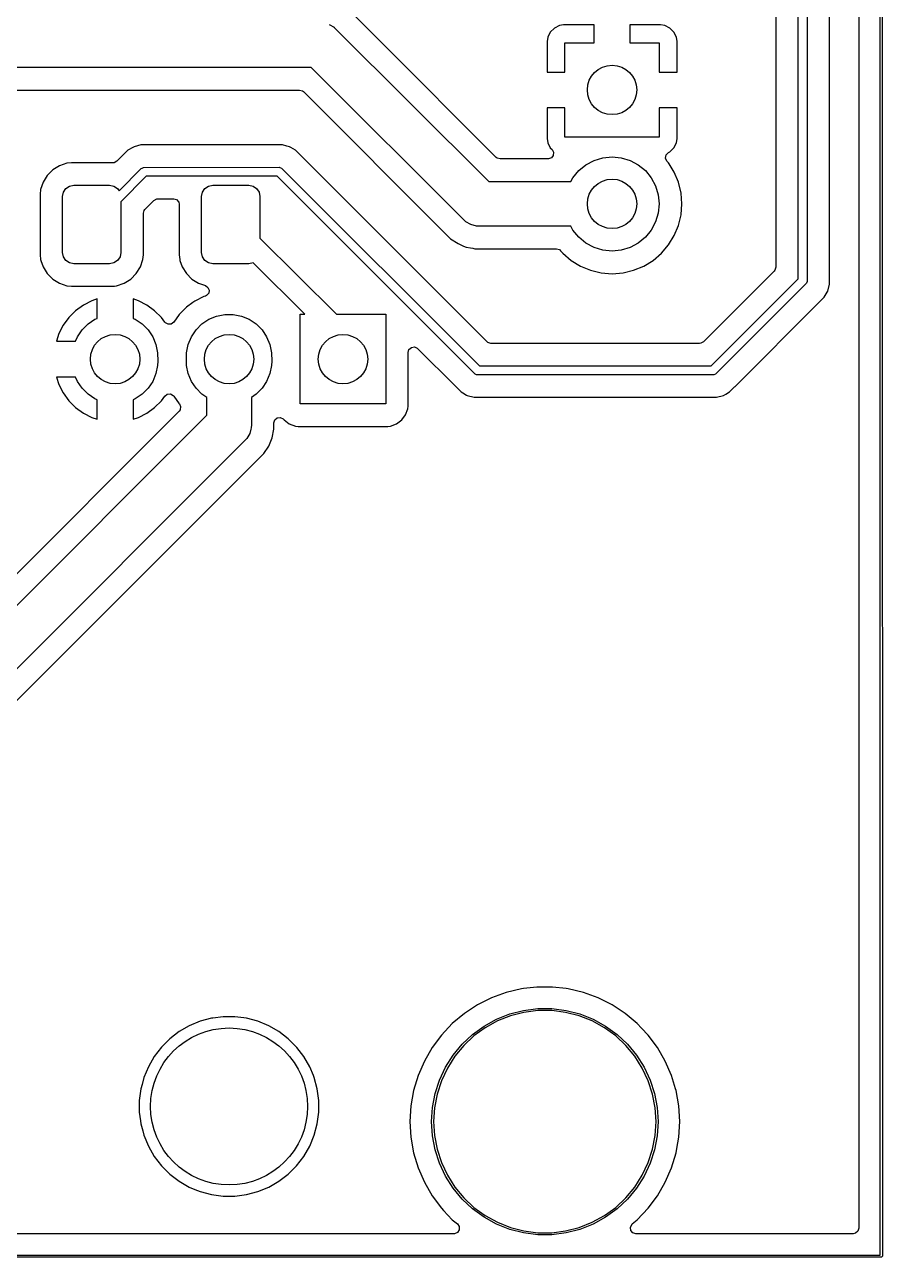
# Model space of a CAD drawing. Extents: x 5.22 to 6.58, y -3.74 to -1.61.
# Drawn here: x 5.823 to 6.576, y -3.741 to -2.659 of the extents above; entities that cross this region are included whole.
import ezdxf

# ---------------------------------------------------------------- set-up
doc = ezdxf.new("R2010")
doc.units = 0
doc.header["$MEASUREMENT"] = 0
doc.layers.add('BLACK', color=7, linetype='CONTINUOUS')

msp = doc.modelspace()

# ---------------------------------------------------------------- linework, layer by layer
at = {"layer": 'BLACK', "linetype": 'CONTINUOUS'}
for p, q in [((6.5739, -3.7392), (6.5738, -1.6151)), ((6.5757, -1.6138), (6.5758, -3.7402)), ((6.5551, -1.6388), (6.5551, -3.7156)), ((6.502, -2.8822), (6.502, -2.6285)), ((6.5098, -2.6262), (6.5098, -2.8839)), ((6.5295, -2.8807), (6.5295, -2.6239)), ((6.4823, -2.6388), (6.4823, -2.872)), ((6.0902, -2.659), (6.0947, -2.6615)), ((6.1352, -2.674), (6.1134, -2.6522)), ((6.2923, -2.66), (6.2879, -2.6623)), ((6.296, -2.6594), (6.2923, -2.66)), ((6.2923, -2.66), (6.2923, -2.66)), ((6.3228, -2.6594), (6.296, -2.6594)), ((6.3228, -2.6752), (6.3228, -2.6594)), ((6.3812, -2.6594), (6.3543, -2.6594)), ((6.3543, -2.6594), (6.3543, -2.6752)), ((6.3848, -2.66), (6.3812, -2.6594)), ((6.3893, -2.6623), (6.3848, -2.66)), ((6.0947, -2.6615), (6.0947, -2.6616)), ((6.0947, -2.6616), (6.2303, -2.797)), ((6.2821, -2.6703), (6.2815, -2.674)), ((6.2843, -2.6658), (6.2821, -2.6703)), ((6.2879, -2.6623), (6.2843, -2.6658)), ((6.2843, -2.6658), (6.2843, -2.6658)), ((6.2879, -2.6623), (6.2879, -2.6623)), ((6.3928, -2.6658), (6.3893, -2.6623)), ((6.3893, -2.6623), (6.3893, -2.6623)), ((6.3951, -2.6703), (6.3928, -2.6658)), ((6.3928, -2.6658), (6.3928, -2.6658)), ((6.3957, -2.674), (6.3951, -2.6703)), ((6.3951, -2.6703), (6.3951, -2.6703)), ((6.2369, -2.7757), (6.1352, -2.674)), ((6.2815, -2.674), (6.2815, -2.7008)), ((6.2972, -2.7008), (6.2972, -2.6752)), ((6.2972, -2.6752), (6.3228, -2.6752)), ((6.3543, -2.6752), (6.3799, -2.6752)), ((6.3799, -2.6752), (6.3799, -2.7008)), ((6.3957, -2.7008), (6.3957, -2.674)), ((6.0744, -2.6967), (5.6379, -2.6968)), ((6.21, -2.8321), (6.0744, -2.6967)), ((6.2815, -2.7008), (6.2972, -2.7008)), ((6.3799, -2.7008), (6.3957, -2.7008)), ((5.6545, -2.7166), (6.0643, -2.7166)), ((6.0643, -2.7166), (6.067, -2.7173)), ((6.067, -2.7173), (6.0678, -2.718)), ((6.0678, -2.718), (6.1913, -2.8415)), ((6.2972, -2.7323), (6.2815, -2.7323)), ((6.2815, -2.7323), (6.2815, -2.7591)), ((6.2972, -2.7579), (6.2972, -2.7323)), ((6.3957, -2.7323), (6.3799, -2.7323)), ((6.3799, -2.7323), (6.3799, -2.7579)), ((6.3957, -2.7591), (6.3957, -2.7323)), ((6.3799, -2.7579), (6.2972, -2.7579)), ((5.9136, -2.7695), (5.9104, -2.7727)), ((5.9179, -2.767), (5.9136, -2.7695)), ((5.9136, -2.7695), (5.9136, -2.7695)), ((5.919, -2.7664), (5.9179, -2.767)), ((5.9179, -2.767), (5.9179, -2.767)), ((5.9219, -2.7656), (5.919, -2.7664)), ((5.925, -2.7647), (5.9219, -2.7656)), ((5.9313, -2.7647), (5.925, -2.7647)), ((5.9316, -2.7647), (5.9313, -2.7647)), ((6.0428, -2.7647), (5.9316, -2.7647)), ((5.9316, -2.7647), (5.9316, -2.7647)), ((6.0431, -2.7647), (6.0428, -2.7647)), ((6.0428, -2.7647), (6.0428, -2.7647)), ((6.0494, -2.7647), (6.0431, -2.7647)), ((6.0532, -2.7658), (6.0494, -2.7647)), ((6.0554, -2.7664), (6.0532, -2.7658)), ((6.0565, -2.767), (6.0554, -2.7664)), ((6.0608, -2.7695), (6.0565, -2.767)), ((6.0565, -2.767), (6.0565, -2.767)), ((6.0655, -2.7741), (6.0608, -2.7695)), ((6.0608, -2.7695), (6.0608, -2.7695)), ((6.2815, -2.7591), (6.2821, -2.7628)), ((6.2821, -2.7628), (6.2821, -2.7628)), ((6.2821, -2.7628), (6.2843, -2.7672)), ((6.2843, -2.7672), (6.2843, -2.7672)), ((6.2843, -2.7672), (6.2859, -2.7688)), ((6.2859, -2.7688), (6.2872, -2.7712)), ((6.3893, -2.7708), (6.3928, -2.7672)), ((6.3928, -2.7672), (6.3951, -2.7628)), ((6.3928, -2.7672), (6.3928, -2.7672)), ((6.3951, -2.7628), (6.3957, -2.7591)), ((5.8642, -2.7805), (5.8601, -2.7809)), ((5.8996, -2.7805), (5.8642, -2.7805)), ((5.8642, -2.7805), (5.8642, -2.7805)), ((5.9, -2.7805), (5.8996, -2.7805)), ((5.8996, -2.7805), (5.8996, -2.7805)), ((5.8996, -2.7805), (5.8996, -2.7805)), ((5.8996, -2.7805), (5.8996, -2.7805)), ((5.9016, -2.7804), (5.9, -2.7805)), ((5.904, -2.7791), (5.9016, -2.7804)), ((5.9063, -2.7768), (5.904, -2.7791)), ((5.9092, -2.7739), (5.9063, -2.7768)), ((5.9104, -2.7727), (5.9092, -2.7739)), ((5.9092, -2.7739), (5.9092, -2.7739)), ((6.2288, -2.9375), (6.0655, -2.7741)), ((6.0655, -2.7741), (6.0655, -2.7741)), ((6.2377, -2.7764), (6.2369, -2.7757)), ((6.2404, -2.7771), (6.2377, -2.7764)), ((6.2825, -2.7771), (6.2404, -2.7771)), ((6.2828, -2.7771), (6.2825, -2.7771)), ((6.2854, -2.7762), (6.2828, -2.7771)), ((6.287, -2.774), (6.2854, -2.7762)), ((6.2872, -2.7712), (6.287, -2.774)), ((6.3156, -2.7822), (6.3228, -2.7783)), ((6.3228, -2.7783), (6.3305, -2.776)), ((6.3305, -2.776), (6.3386, -2.7752)), ((6.3386, -2.7752), (6.3466, -2.776)), ((6.3466, -2.776), (6.3544, -2.7783)), ((6.3544, -2.7783), (6.3615, -2.7822)), ((6.3856, -2.7764), (6.386, -2.7736)), ((6.3867, -2.7789), (6.3856, -2.7764)), ((6.386, -2.7736), (6.3878, -2.7716)), ((6.3881, -2.7805), (6.3867, -2.7789)), ((6.3878, -2.7716), (6.3882, -2.7713)), ((6.3886, -2.7813), (6.3881, -2.7805)), ((6.3881, -2.7805), (6.3881, -2.7805)), ((6.3882, -2.7713), (6.3893, -2.7708)), ((6.3893, -2.7708), (6.3893, -2.7708)), ((5.8477, -2.7867), (5.8428, -2.7916)), ((5.8536, -2.7831), (5.8477, -2.7867)), ((5.8601, -2.7809), (5.8536, -2.7831)), ((5.8536, -2.7831), (5.8536, -2.7831)), ((5.8601, -2.7809), (5.8601, -2.7809)), ((5.9059, -2.8051), (5.9254, -2.7856)), ((5.9254, -2.7856), (5.926, -2.7851)), ((5.926, -2.7851), (5.9274, -2.7845)), ((5.9274, -2.7845), (6.0463, -2.7844)), ((6.0463, -2.7844), (6.047, -2.7845)), ((6.047, -2.7845), (6.0484, -2.7851)), ((6.0484, -2.7851), (6.2222, -2.9587)), ((6.3042, -2.7936), (6.3094, -2.7873)), ((6.3094, -2.7873), (6.3156, -2.7822)), ((6.3615, -2.7822), (6.3678, -2.7873)), ((6.3678, -2.7873), (6.373, -2.7936)), ((6.3931, -2.7887), (6.3886, -2.7813)), ((6.3968, -2.7975), (6.3931, -2.7887)), ((5.8381, -2.8008), (5.837, -2.804)), ((5.8392, -2.7975), (5.8381, -2.8008)), ((5.8428, -2.7916), (5.8392, -2.7975)), ((5.8392, -2.7975), (5.8392, -2.7975)), ((5.8592, -2.8031), (5.8624, -2.8009)), ((5.8624, -2.8009), (5.8661, -2.8002)), ((5.8661, -2.8002), (5.8976, -2.8002)), ((5.8976, -2.8002), (5.9014, -2.8009)), ((5.9014, -2.8009), (5.9046, -2.8031)), ((5.9297, -2.7923), (5.9075, -2.8146)), ((6.0446, -2.7922), (5.9297, -2.7923)), ((5.9812, -2.8031), (5.9844, -2.8009)), ((5.9844, -2.8009), (5.9882, -2.8002)), ((5.9882, -2.8002), (6.0197, -2.8002)), ((6.0197, -2.8002), (6.0235, -2.8009)), ((6.0235, -2.8009), (6.0266, -2.8031)), ((6.2183, -2.9659), (6.0446, -2.7922)), ((6.2303, -2.797), (6.3024, -2.7969)), ((6.3024, -2.7969), (6.3042, -2.7936)), ((6.373, -2.7936), (6.3768, -2.8007)), ((6.3768, -2.8007), (6.3791, -2.8085)), ((6.3968, -2.7976), (6.3968, -2.7975)), ((6.3991, -2.807), (6.3968, -2.7976)), ((5.837, -2.804), (5.8366, -2.8081)), ((5.8366, -2.8081), (5.8366, -2.8612)), ((5.837, -2.804), (5.837, -2.804)), ((5.837, -2.804), (5.837, -2.804)), ((5.8563, -2.81), (5.857, -2.8063)), ((5.8563, -2.8593), (5.8563, -2.81)), ((5.857, -2.8063), (5.8592, -2.8031)), ((5.9046, -2.8031), (5.9059, -2.8051)), ((5.9365, -2.8135), (5.9389, -2.8121)), ((5.9389, -2.8121), (5.94, -2.812)), ((5.94, -2.812), (5.9538, -2.812)), ((5.9538, -2.812), (5.9564, -2.8128)), ((5.9564, -2.8128), (5.9582, -2.8149)), ((5.9783, -2.81), (5.9791, -2.8063)), ((5.9783, -2.8593), (5.9783, -2.81)), ((5.9791, -2.8063), (5.9812, -2.8031)), ((6.0266, -2.8031), (6.0288, -2.8063)), ((6.0288, -2.8063), (6.0295, -2.81)), ((6.0295, -2.81), (6.0295, -2.8465)), ((6.3791, -2.8085), (6.3799, -2.8165)), ((6.3998, -2.8165), (6.3991, -2.807)), ((5.9075, -2.8146), (5.9075, -2.8593)), ((5.9272, -2.8248), (5.928, -2.8222)), ((5.928, -2.8222), (5.9286, -2.8214)), ((5.9286, -2.8214), (5.9365, -2.8135)), ((5.9582, -2.8149), (5.9586, -2.8169)), ((5.9586, -2.8169), (5.9586, -2.8612)), ((6.3799, -2.8165), (6.3791, -2.8246)), ((6.3991, -2.8261), (6.3998, -2.8165)), ((5.9272, -2.8612), (5.9272, -2.8248)), ((6.2101, -2.8322), (6.21, -2.8321)), ((6.2145, -2.8347), (6.2101, -2.8322)), ((6.3768, -2.8324), (6.373, -2.8395)), ((6.3791, -2.8246), (6.3768, -2.8324)), ((6.3968, -2.8355), (6.3991, -2.8261)), ((6.1913, -2.8415), (6.1913, -2.8415)), ((6.1913, -2.8415), (6.1969, -2.8471)), ((6.2195, -2.8361), (6.2145, -2.8347)), ((6.222, -2.8362), (6.2195, -2.8361)), ((6.2195, -2.8361), (6.2195, -2.8361)), ((6.3024, -2.8361), (6.222, -2.8362)), ((6.3042, -2.8395), (6.3024, -2.8361)), ((6.3094, -2.8458), (6.3042, -2.8395)), ((6.373, -2.8395), (6.3678, -2.8458)), ((6.3881, -2.8525), (6.3931, -2.8443)), ((6.3931, -2.8443), (6.3968, -2.8355)), ((6.0295, -2.8465), (6.0966, -2.9134)), ((6.1969, -2.8471), (6.2034, -2.8514)), ((6.2034, -2.8514), (6.2034, -2.8514)), ((6.2034, -2.8514), (6.2034, -2.8514)), ((6.2034, -2.8514), (6.2034, -2.8514)), ((6.2034, -2.8514), (6.2057, -2.8524)), ((6.2057, -2.8524), (6.2083, -2.8535)), ((6.2083, -2.8535), (6.2106, -2.8544)), ((6.2106, -2.8544), (6.2144, -2.8552)), ((6.2144, -2.8552), (6.2163, -2.8555)), ((6.2163, -2.8555), (6.2182, -2.8559)), ((6.2182, -2.8559), (6.2182, -2.8559)), ((6.2182, -2.8559), (6.2182, -2.8559)), ((6.2182, -2.8559), (6.2259, -2.8559)), ((6.2259, -2.8559), (6.2897, -2.8559)), ((6.2897, -2.8559), (6.2923, -2.8567)), ((6.3156, -2.8509), (6.3094, -2.8458)), ((6.3228, -2.8547), (6.3156, -2.8509)), ((6.3305, -2.8571), (6.3228, -2.8547)), ((6.3544, -2.8547), (6.3466, -2.8571)), ((6.3615, -2.8509), (6.3544, -2.8547)), ((6.3678, -2.8458), (6.3615, -2.8509)), ((6.3819, -2.8598), (6.3881, -2.8525)), ((5.8366, -2.8612), (5.8366, -2.8612)), ((5.8366, -2.8612), (5.837, -2.8653)), ((5.837, -2.8653), (5.837, -2.8653)), ((5.837, -2.8653), (5.8373, -2.8661)), ((5.8373, -2.8661), (5.8392, -2.8718)), ((5.857, -2.863), (5.8563, -2.8593)), ((5.8592, -2.8662), (5.857, -2.863)), ((5.8624, -2.8683), (5.8592, -2.8662)), ((5.9046, -2.8662), (5.9014, -2.8683)), ((5.9067, -2.863), (5.9046, -2.8662)), ((5.9075, -2.8593), (5.9067, -2.863)), ((5.9246, -2.8718), (5.9268, -2.8653)), ((5.9268, -2.8653), (5.9272, -2.8612)), ((5.9586, -2.8612), (5.9586, -2.8612)), ((5.9586, -2.8612), (5.9591, -2.8653)), ((5.9591, -2.8653), (5.9591, -2.8653)), ((5.9591, -2.8653), (5.9593, -2.8661)), ((5.9593, -2.8661), (5.9612, -2.8718)), ((5.9791, -2.863), (5.9783, -2.8593)), ((5.9812, -2.8662), (5.9791, -2.863)), ((5.9844, -2.8683), (5.9812, -2.8662)), ((6.2923, -2.8567), (6.2934, -2.8576)), ((6.2934, -2.8576), (6.2953, -2.8598)), ((6.2953, -2.8598), (6.2953, -2.8598)), ((6.2953, -2.8598), (6.3026, -2.8661)), ((6.3026, -2.8661), (6.3026, -2.8661)), ((6.3026, -2.8661), (6.3108, -2.8711)), ((6.3386, -2.8579), (6.3305, -2.8571)), ((6.3466, -2.8571), (6.3386, -2.8579)), ((6.3664, -2.8711), (6.3746, -2.8661)), ((6.3746, -2.8661), (6.3819, -2.8598)), ((5.8392, -2.8718), (5.8428, -2.8777)), ((5.8428, -2.8777), (5.8477, -2.8826)), ((5.8661, -2.8691), (5.8624, -2.8683)), ((5.8976, -2.8691), (5.8661, -2.8691)), ((5.9014, -2.8683), (5.8976, -2.8691)), ((5.9161, -2.8826), (5.921, -2.8777)), ((5.921, -2.8777), (5.9246, -2.8718)), ((5.9612, -2.8718), (5.9649, -2.8777)), ((5.9649, -2.8777), (5.9697, -2.8826)), ((5.9882, -2.8691), (5.9844, -2.8683)), ((6.0197, -2.8691), (5.9882, -2.8691)), ((6.0235, -2.8683), (6.0197, -2.8691)), ((6.0237, -2.8682), (6.0235, -2.8683)), ((6.069, -2.9134), (6.0237, -2.8682)), ((6.3108, -2.8711), (6.3197, -2.8748)), ((6.3197, -2.8748), (6.3197, -2.8748)), ((6.3197, -2.8748), (6.3197, -2.8748)), ((6.3197, -2.8748), (6.3197, -2.8748)), ((6.3197, -2.8748), (6.329, -2.877)), ((6.329, -2.877), (6.3386, -2.8778)), ((6.3386, -2.8778), (6.3482, -2.877)), ((6.3482, -2.877), (6.3575, -2.8748)), ((6.3575, -2.8748), (6.3664, -2.8711)), ((6.4808, -2.8755), (6.4188, -2.9375)), ((6.4815, -2.8747), (6.4808, -2.8755)), ((6.4823, -2.872), (6.4815, -2.8747)), ((5.8477, -2.8826), (5.8536, -2.8862)), ((5.8536, -2.8862), (5.8601, -2.8884)), ((5.8601, -2.8884), (5.8642, -2.8888)), ((5.8996, -2.8888), (5.9018, -2.8886)), ((5.9018, -2.8886), (5.9037, -2.8884)), ((5.9037, -2.8884), (5.9102, -2.8862)), ((5.9102, -2.8862), (5.9161, -2.8826)), ((5.9697, -2.8826), (5.9756, -2.8862)), ((5.9756, -2.8862), (5.9816, -2.8882)), ((5.9816, -2.8882), (5.9839, -2.8898)), ((6.4256, -2.9587), (6.502, -2.8822)), ((6.5092, -2.886), (6.4299, -2.9654)), ((6.5098, -2.8846), (6.5092, -2.886)), ((6.5098, -2.8839), (6.5098, -2.8846)), ((6.5279, -2.893), (6.5295, -2.887)), ((6.5295, -2.887), (6.5295, -2.8807)), ((5.8642, -2.8888), (5.8996, -2.8888)), ((5.8996, -2.8888), (5.8996, -2.8888)), ((5.8996, -2.8888), (5.8996, -2.8888)), ((5.9804, -2.8979), (5.9724, -2.902)), ((5.9816, -2.8975), (5.9804, -2.8979)), ((5.9826, -2.897), (5.9816, -2.8975)), ((5.9845, -2.895), (5.9826, -2.897)), ((5.9839, -2.8898), (5.9849, -2.8923)), ((5.9849, -2.8923), (5.9845, -2.895)), ((6.5204, -2.9028), (6.5248, -2.8984)), ((6.5248, -2.8984), (6.5274, -2.8939)), ((6.5274, -2.8939), (6.5279, -2.893)), ((5.8677, -2.9103), (5.8617, -2.9162)), ((5.8745, -2.9053), (5.8677, -2.9103)), ((5.8677, -2.9103), (5.8677, -2.9103)), ((5.8819, -2.9015), (5.8745, -2.9053)), ((5.8866, -2.9), (5.8819, -2.9015)), ((5.8866, -2.917), (5.8866, -2.9)), ((5.8866, -2.9), (5.8866, -2.9)), ((5.9228, -2.9015), (5.9181, -2.9)), ((5.9181, -2.9), (5.9181, -2.917)), ((5.9303, -2.9053), (5.9228, -2.9015)), ((5.9371, -2.9103), (5.9303, -2.9053)), ((5.943, -2.9162), (5.9371, -2.9103)), ((5.9651, -2.9073), (5.9587, -2.9136)), ((5.9707, -2.9032), (5.9651, -2.9073)), ((5.9651, -2.9073), (5.9651, -2.9073)), ((5.9651, -2.9073), (5.9651, -2.9073)), ((5.9724, -2.902), (5.9707, -2.9032)), ((6.4465, -2.9767), (6.52, -2.9032)), ((6.52, -2.9032), (6.5204, -2.9028)), ((6.52, -2.9032), (6.52, -2.9032)), ((6.5204, -2.9028), (6.5204, -2.9028)), ((5.8617, -2.9162), (5.8568, -2.923)), ((5.8617, -2.9162), (5.8617, -2.9162)), ((5.8786, -2.9219), (5.8847, -2.9178)), ((5.8847, -2.9178), (5.8866, -2.917)), ((5.9181, -2.917), (5.92, -2.9178)), ((5.92, -2.9178), (5.9262, -2.9219)), ((5.946, -2.9203), (5.943, -2.9162)), ((5.9465, -2.9209), (5.946, -2.9203)), ((5.9489, -2.9222), (5.9465, -2.9209)), ((5.9539, -2.9203), (5.9517, -2.922)), ((5.9587, -2.9136), (5.9539, -2.9203)), ((5.9786, -2.9219), (5.9847, -2.9178)), ((5.9847, -2.9178), (5.9915, -2.915)), ((5.9915, -2.915), (5.9987, -2.9136)), ((5.9987, -2.9136), (6.006, -2.9136)), ((6.006, -2.9136), (6.0132, -2.915)), ((6.0132, -2.915), (6.02, -2.9178)), ((6.02, -2.9178), (6.0262, -2.9219)), ((6.0649, -2.9921), (6.0649, -2.9134)), ((6.0649, -2.9134), (6.069, -2.9134)), ((6.0966, -2.9134), (6.1399, -2.9134)), ((6.1399, -2.9134), (6.1399, -2.9921)), ((5.853, -2.9304), (5.8509, -2.937)), ((5.8568, -2.923), (5.853, -2.9304)), ((5.853, -2.9304), (5.853, -2.9304)), ((5.8693, -2.9332), (5.8734, -2.9271)), ((5.8734, -2.9271), (5.8786, -2.9219)), ((5.9262, -2.9219), (5.9314, -2.9271)), ((5.9314, -2.9271), (5.9354, -2.9332)), ((5.9517, -2.922), (5.9489, -2.9222)), ((5.9693, -2.9332), (5.9734, -2.9271)), ((5.9734, -2.9271), (5.9786, -2.9219)), ((6.0262, -2.9219), (6.0314, -2.9271)), ((6.0314, -2.9271), (6.0354, -2.9332)), ((5.8509, -2.937), (5.8677, -2.937)), ((5.8509, -2.937), (5.8509, -2.937)), ((5.8677, -2.937), (5.8693, -2.9332)), ((5.9354, -2.9332), (5.9382, -2.94)), ((5.9382, -2.94), (5.9397, -2.9472)), ((5.965, -2.9472), (5.9665, -2.94)), ((5.9665, -2.94), (5.9693, -2.9332)), ((6.0354, -2.9332), (6.0382, -2.94)), ((6.0382, -2.94), (6.0397, -2.9472)), ((6.1603, -2.9443), (6.1624, -2.9425)), ((6.1624, -2.9425), (6.1651, -2.9421)), ((6.1651, -2.9421), (6.1676, -2.9432)), ((6.2296, -2.9382), (6.2288, -2.9375)), ((6.2323, -2.939), (6.2296, -2.9382)), ((6.4154, -2.939), (6.2323, -2.939)), ((6.4164, -2.9388), (6.4154, -2.939)), ((6.4188, -2.9375), (6.4164, -2.9388)), ((5.9397, -2.9472), (5.9399, -2.9546)), ((5.9649, -2.9509), (5.965, -2.9472)), ((5.965, -2.9583), (5.9649, -2.9509)), ((6.0397, -2.9472), (6.0399, -2.9546)), ((6.1596, -2.9469), (6.1603, -2.9443)), ((6.1596, -2.994), (6.1596, -2.9469)), ((6.1676, -2.9432), (6.1679, -2.9435)), ((6.1679, -2.9435), (6.2014, -2.9769)), ((5.9397, -2.9583), (5.9382, -2.9655)), ((5.9399, -2.9546), (5.9397, -2.9583)), ((5.9665, -2.9655), (5.965, -2.9583)), ((6.0397, -2.9583), (6.0382, -2.9655)), ((6.0399, -2.9546), (6.0397, -2.9583)), ((6.2222, -2.9587), (6.4256, -2.9587)), ((5.8677, -2.9685), (5.8509, -2.9685)), ((5.8509, -2.9685), (5.853, -2.9751)), ((5.853, -2.9751), (5.853, -2.9751)), ((5.853, -2.9751), (5.8568, -2.9825)), ((5.8693, -2.9723), (5.8677, -2.9685)), ((5.8734, -2.9784), (5.8693, -2.9723)), ((5.9354, -2.9723), (5.9314, -2.9784)), ((5.9382, -2.9655), (5.9354, -2.9723)), ((5.9693, -2.9723), (5.9665, -2.9655)), ((5.9734, -2.9784), (5.9693, -2.9723)), ((6.0354, -2.9723), (6.0314, -2.9784)), ((6.0382, -2.9655), (6.0354, -2.9723)), ((6.2197, -2.9665), (6.2183, -2.9659)), ((6.2205, -2.9665), (6.2197, -2.9665)), ((6.4279, -2.9665), (6.2205, -2.9665)), ((6.4294, -2.9659), (6.4279, -2.9665)), ((6.4299, -2.9654), (6.4294, -2.9659)), ((5.8568, -2.9825), (5.8617, -2.9893)), ((5.8786, -2.9836), (5.8734, -2.9784)), ((5.8847, -2.9877), (5.8786, -2.9836)), ((5.9262, -2.9836), (5.92, -2.9877)), ((5.9314, -2.9784), (5.9262, -2.9836)), ((5.943, -2.9893), (5.946, -2.9852)), ((5.946, -2.9852), (5.9481, -2.9835)), ((5.9481, -2.9835), (5.9509, -2.9833)), ((5.9509, -2.9833), (5.9533, -2.9846)), ((5.9533, -2.9846), (5.9539, -2.9852)), ((5.9539, -2.9852), (5.9587, -2.9919)), ((5.9786, -2.9836), (5.9734, -2.9784)), ((5.9828, -2.9864), (5.9786, -2.9836)), ((6.0262, -2.9836), (6.022, -2.9864)), ((6.0314, -2.9784), (6.0262, -2.9836)), ((6.2014, -2.9769), (6.2014, -2.9769)), ((6.2014, -2.9769), (6.2016, -2.9771)), ((6.2016, -2.9771), (6.2016, -2.9771)), ((6.2016, -2.9771), (6.206, -2.9815)), ((6.206, -2.9815), (6.209, -2.9833)), ((6.209, -2.9833), (6.2094, -2.9835)), ((6.2094, -2.9835), (6.2094, -2.9835)), ((6.2094, -2.9835), (6.2109, -2.9844)), ((6.2109, -2.9844), (6.2113, -2.9846)), ((6.2113, -2.9846), (6.2174, -2.9862)), ((6.4303, -2.9862), (6.4363, -2.9846)), ((6.4363, -2.9846), (6.4383, -2.9835)), ((6.4383, -2.9835), (6.4417, -2.9815)), ((6.4417, -2.9815), (6.4461, -2.9771)), ((6.4461, -2.9771), (6.4465, -2.9767)), ((6.4461, -2.9771), (6.4461, -2.9771)), ((6.4465, -2.9767), (6.4465, -2.9767)), ((5.8617, -2.9893), (5.8617, -2.9893)), ((5.8617, -2.9893), (5.8677, -2.9952)), ((5.8677, -2.9952), (5.8745, -3.0002)), ((5.8866, -2.9885), (5.8847, -2.9877)), ((5.8866, -3.0055), (5.8866, -2.9885)), ((5.92, -2.9877), (5.9181, -2.9885)), ((5.9181, -2.9885), (5.9181, -3.0055)), ((5.9303, -3.0002), (5.9371, -2.9952)), ((5.9371, -2.9952), (5.943, -2.9893)), ((5.9371, -2.9952), (5.9371, -2.9952)), ((5.9587, -2.9919), (5.9587, -2.9919)), ((5.9587, -2.9919), (5.9588, -2.9919)), ((5.9588, -2.9919), (5.9588, -2.992)), ((5.9588, -2.992), (5.9588, -2.992)), ((5.9588, -2.992), (5.9588, -2.9921)), ((5.9588, -2.9921), (5.9599, -2.9945)), ((5.9599, -2.9945), (5.9595, -2.9972)), ((5.9828, -3.0021), (5.9828, -2.9864)), ((6.022, -2.9864), (6.022, -3.0104)), ((6.1399, -2.9921), (6.0649, -2.9921)), ((6.1573, -3.0017), (6.1593, -2.9964)), ((6.1593, -2.9964), (6.1596, -2.994)), ((6.2174, -2.9862), (6.2174, -2.9862)), ((6.2174, -2.9862), (6.2239, -2.9862)), ((6.2239, -2.9862), (6.2239, -2.9862)), ((6.2239, -2.9862), (6.4238, -2.9862)), ((6.4238, -2.9862), (6.4238, -2.9862)), ((6.4238, -2.9862), (6.4241, -2.9862)), ((6.4241, -2.9862), (6.4303, -2.9862)), ((6.4303, -2.9862), (6.4303, -2.9862)), ((5.6615, -3.3237), (5.9828, -3.0021)), ((5.9585, -2.9986), (5.6648, -3.2923)), ((5.8745, -3.0002), (5.8819, -3.004)), ((5.8819, -3.004), (5.8819, -3.004)), ((5.8819, -3.004), (5.8866, -3.0055)), ((5.8866, -3.0055), (5.8866, -3.0055)), ((5.9181, -3.0055), (5.9228, -3.004)), ((5.9228, -3.004), (5.9303, -3.0002)), ((5.9228, -3.004), (5.9228, -3.004)), ((5.9595, -2.9972), (5.9585, -2.9986)), ((6.0418, -3.0088), (6.0425, -3.0062)), ((6.0425, -3.0062), (6.0446, -3.0044)), ((6.0446, -3.0044), (6.0473, -3.004)), ((6.0473, -3.004), (6.0498, -3.0051)), ((6.0498, -3.0051), (6.0505, -3.0059)), ((6.0505, -3.0059), (6.0508, -3.0062)), ((6.0508, -3.0062), (6.0508, -3.0062)), ((6.0508, -3.0062), (6.0553, -3.0096)), ((6.1494, -3.0096), (6.1539, -3.0062)), ((6.1539, -3.0062), (6.1573, -3.0017)), ((6.0205, -3.018), (6.018, -3.0224)), ((6.0215, -3.0143), (6.0205, -3.018)), ((6.0219, -3.013), (6.0215, -3.0143)), ((6.022, -3.0104), (6.0219, -3.013)), ((6.0219, -3.013), (6.0219, -3.013)), ((6.0402, -3.0219), (6.0418, -3.0143)), ((6.0418, -3.0143), (6.0418, -3.0088)), ((6.0553, -3.0096), (6.0553, -3.0096)), ((6.0553, -3.0096), (6.0606, -3.0116)), ((6.0606, -3.0116), (6.0606, -3.0116)), ((6.0606, -3.0116), (6.0609, -3.0116)), ((6.0609, -3.0116), (6.063, -3.0118)), ((6.063, -3.0118), (6.1417, -3.0118)), ((6.1417, -3.0118), (6.1441, -3.0116)), ((6.1441, -3.0116), (6.1494, -3.0096)), ((6.0179, -3.0225), (5.6726, -3.368)), ((6.018, -3.0224), (6.0179, -3.0225)), ((6.033, -3.0355), (6.0373, -3.0291)), ((6.0373, -3.0291), (6.0402, -3.0219)), ((5.6922, -3.3763), (6.033, -3.0355)), ((6.2607, -3.5053), (6.259, -3.5055)), ((6.2726, -3.5039), (6.2607, -3.5053)), ((6.2864, -3.5039), (6.2726, -3.5039)), ((6.2984, -3.5053), (6.2864, -3.5039)), ((6.3001, -3.5055), (6.2984, -3.5053)), ((6.2327, -3.5134), (6.2204, -3.5196)), ((6.2456, -3.5087), (6.2327, -3.5134)), ((6.2327, -3.5134), (6.2327, -3.5134)), ((6.259, -3.5055), (6.2456, -3.5087)), ((6.2456, -3.5087), (6.2456, -3.5087)), ((6.259, -3.5055), (6.259, -3.5055)), ((6.3135, -3.5087), (6.3001, -3.5055)), ((6.3264, -3.5134), (6.3135, -3.5087)), ((6.3135, -3.5087), (6.3135, -3.5087)), ((6.3387, -3.5196), (6.3264, -3.5134)), ((6.3264, -3.5134), (6.3264, -3.5134)), ((6.2204, -3.5196), (6.2089, -3.5271)), ((6.2488, -3.5275), (6.2609, -3.5244)), ((6.2612, -3.5261), (6.2494, -3.5292)), ((6.2609, -3.5244), (6.2733, -3.5228)), ((6.2734, -3.5246), (6.2612, -3.5261)), ((6.2733, -3.5228), (6.2858, -3.5228)), ((6.2857, -3.5246), (6.2734, -3.5246)), ((6.2978, -3.5261), (6.2857, -3.5246)), ((6.2858, -3.5228), (6.2982, -3.5244)), ((6.3097, -3.5292), (6.2978, -3.5261)), ((6.2982, -3.5244), (6.3102, -3.5275)), ((6.3502, -3.5271), (6.3387, -3.5196)), ((5.9675, -3.5379), (5.9585, -3.543)), ((5.977, -3.5339), (5.9675, -3.5379)), ((5.9675, -3.5379), (5.9675, -3.5379)), ((5.987, -3.5312), (5.977, -3.5339)), ((5.977, -3.5339), (5.977, -3.5339)), ((5.9881, -3.5311), (5.987, -3.5312)), ((5.9972, -3.5299), (5.9881, -3.5311)), ((6.0075, -3.5299), (5.9972, -3.5299)), ((5.9972, -3.5299), (5.9972, -3.5299)), ((6.0155, -3.5309), (6.0075, -3.5299)), ((6.0075, -3.5299), (6.0075, -3.5299)), ((6.0178, -3.5312), (6.0155, -3.5309)), ((6.0277, -3.5339), (6.0178, -3.5312)), ((6.0373, -3.5379), (6.0277, -3.5339)), ((6.0277, -3.5339), (6.0277, -3.5339)), ((6.0277, -3.5339), (6.0277, -3.5339)), ((6.0462, -3.543), (6.0373, -3.5379)), ((6.0373, -3.5379), (6.0373, -3.5379)), ((6.1983, -3.536), (6.1889, -3.546)), ((6.2089, -3.5271), (6.1983, -3.536)), ((6.1983, -3.536), (6.1983, -3.536)), ((6.2089, -3.5271), (6.2089, -3.5271)), ((6.2263, -3.5381), (6.2372, -3.5321)), ((6.238, -3.5337), (6.2272, -3.5396)), ((6.2372, -3.5321), (6.2488, -3.5275)), ((6.2494, -3.5292), (6.238, -3.5337)), ((6.3211, -3.5337), (6.3097, -3.5292)), ((6.3102, -3.5275), (6.3219, -3.5321)), ((6.3318, -3.5396), (6.3211, -3.5337)), ((6.3219, -3.5321), (6.3328, -3.5381)), ((6.3535, -3.5299), (6.3502, -3.5271)), ((6.3502, -3.5271), (6.3502, -3.5271)), ((6.3607, -3.536), (6.3535, -3.5299)), ((6.3645, -3.5399), (6.3607, -3.536)), ((5.9585, -3.543), (5.9503, -3.5493)), ((6.0544, -3.5493), (6.0462, -3.543)), ((6.1889, -3.546), (6.1807, -3.557)), ((6.1889, -3.546), (6.1889, -3.546)), ((6.2071, -3.554), (6.2162, -3.5455)), ((6.2173, -3.5468), (6.2084, -3.5552)), ((6.2162, -3.5455), (6.2263, -3.5381)), ((6.2272, -3.5396), (6.2173, -3.5468)), ((6.3418, -3.5468), (6.3318, -3.5396)), ((6.3328, -3.5381), (6.3429, -3.5455)), ((6.3507, -3.5552), (6.3418, -3.5468)), ((6.3429, -3.5455), (6.352, -3.554)), ((6.3702, -3.546), (6.3645, -3.5399)), ((6.3784, -3.557), (6.3702, -3.546)), ((6.3702, -3.546), (6.3702, -3.546)), ((5.943, -3.5566), (5.9367, -3.5648)), ((5.9503, -3.5493), (5.943, -3.5566)), ((6.0617, -3.5566), (6.0544, -3.5493)), ((6.0544, -3.5493), (6.0544, -3.5493)), ((6.062, -3.557), (6.0617, -3.5566)), ((6.0617, -3.5566), (6.0617, -3.5566)), ((6.0617, -3.5566), (6.0617, -3.5566)), ((6.068, -3.5648), (6.062, -3.557)), ((6.1807, -3.557), (6.1738, -3.5689)), ((6.1991, -3.5636), (6.2071, -3.554)), ((6.2084, -3.5552), (6.2005, -3.5647)), ((6.3585, -3.5647), (6.3507, -3.5552)), ((6.352, -3.554), (6.36, -3.5636)), ((6.3853, -3.5689), (6.3784, -3.557)), ((6.3784, -3.557), (6.3784, -3.557)), ((5.9367, -3.5648), (5.9316, -3.5738)), ((6.0732, -3.5738), (6.068, -3.5648)), ((6.1738, -3.5689), (6.1683, -3.5816)), ((6.1738, -3.5689), (6.1738, -3.5689)), ((6.1924, -3.5742), (6.1991, -3.5636)), ((6.2005, -3.5647), (6.194, -3.575)), ((6.3651, -3.575), (6.3585, -3.5647)), ((6.36, -3.5636), (6.3666, -3.5742)), ((6.3907, -3.5816), (6.3853, -3.5689)), ((5.9316, -3.5738), (5.9276, -3.5833)), ((5.9316, -3.5738), (5.9316, -3.5738)), ((6.0764, -3.5816), (6.0732, -3.5738)), ((6.0732, -3.5738), (6.0732, -3.5738)), ((6.1871, -3.5855), (6.1924, -3.5742)), ((6.194, -3.575), (6.1888, -3.5861)), ((6.3703, -3.5861), (6.3651, -3.575)), ((6.3666, -3.5742), (6.372, -3.5855)), ((5.926, -3.5893), (5.9249, -3.5933)), ((5.9276, -3.5833), (5.926, -3.5893)), ((5.9276, -3.5833), (5.9276, -3.5833)), ((6.0771, -3.5833), (6.0764, -3.5816)), ((6.0798, -3.5933), (6.0771, -3.5833)), ((6.1683, -3.5816), (6.1644, -3.5948)), ((6.1832, -3.5973), (6.1871, -3.5855)), ((6.1888, -3.5861), (6.185, -3.5978)), ((6.3741, -3.5978), (6.3703, -3.5861)), ((6.372, -3.5855), (6.3758, -3.5973)), ((6.3942, -3.5933), (6.3907, -3.5816)), ((5.9249, -3.5933), (5.9236, -3.6035)), ((6.0811, -3.6035), (6.0798, -3.5933)), ((6.1644, -3.5948), (6.162, -3.6083)), ((6.1644, -3.5948), (6.1644, -3.5948)), ((6.1809, -3.6096), (6.1832, -3.5973)), ((6.185, -3.5978), (6.1827, -3.6098)), ((6.3764, -3.6098), (6.3741, -3.5978)), ((6.3758, -3.5973), (6.3782, -3.6096)), ((6.3947, -3.5948), (6.3942, -3.5933)), ((6.3971, -3.6083), (6.3947, -3.5948)), ((6.3947, -3.5948), (6.3947, -3.5948)), ((5.9236, -3.6035), (5.9236, -3.6138)), ((6.0811, -3.6138), (6.0811, -3.6035)), ((6.162, -3.6083), (6.1612, -3.622)), ((6.162, -3.6083), (6.162, -3.6083)), ((6.1801, -3.622), (6.1809, -3.6096)), ((6.1827, -3.6098), (6.1819, -3.622)), ((6.3772, -3.622), (6.3764, -3.6098)), ((6.3782, -3.6096), (6.3789, -3.622)), ((6.3979, -3.622), (6.3971, -3.6083)), ((6.3971, -3.6083), (6.3971, -3.6083)), ((5.9236, -3.6138), (5.9246, -3.6213)), ((5.9246, -3.6213), (5.9249, -3.6241)), ((5.9249, -3.6241), (5.9266, -3.6302)), ((6.0771, -3.634), (6.0798, -3.6241)), ((6.0798, -3.6241), (6.0811, -3.6138)), ((6.1612, -3.622), (6.1612, -3.622)), ((6.1612, -3.622), (6.162, -3.6358)), ((6.1809, -3.6345), (6.1801, -3.622)), ((6.1819, -3.622), (6.1827, -3.6343)), ((6.3764, -3.6343), (6.3772, -3.622)), ((6.3789, -3.622), (6.3782, -3.6345)), ((6.3971, -3.6358), (6.3979, -3.622)), ((5.9266, -3.6302), (5.9276, -3.634)), ((5.9276, -3.634), (5.9276, -3.634)), ((5.9276, -3.634), (5.9316, -3.6436)), ((6.0732, -3.6436), (6.0771, -3.634)), ((6.1832, -3.6468), (6.1809, -3.6345)), ((6.1827, -3.6343), (6.185, -3.6463)), ((6.3741, -3.6463), (6.3764, -3.6343)), ((6.3782, -3.6345), (6.3758, -3.6468)), ((5.9316, -3.6436), (5.9316, -3.6436)), ((5.9316, -3.6436), (5.9367, -3.6525)), ((6.068, -3.6525), (6.0732, -3.6436)), ((6.162, -3.6358), (6.162, -3.6358)), ((6.162, -3.6358), (6.1644, -3.6493)), ((6.3947, -3.6493), (6.3953, -3.6456)), ((6.3953, -3.6456), (6.3971, -3.6358)), ((6.3971, -3.6358), (6.3971, -3.6358)), ((6.3971, -3.6358), (6.3971, -3.6358)), ((5.9367, -3.6525), (5.943, -3.6607)), ((6.0617, -3.6607), (6.068, -3.6525)), ((6.1644, -3.6493), (6.1644, -3.6493)), ((6.1644, -3.6493), (6.1683, -3.6625)), ((6.1871, -3.6586), (6.1832, -3.6468)), ((6.185, -3.6463), (6.1888, -3.658)), ((6.3703, -3.658), (6.3741, -3.6463)), ((6.3758, -3.6468), (6.372, -3.6586)), ((6.3907, -3.6625), (6.3947, -3.6493)), ((5.943, -3.6607), (5.943, -3.6607)), ((5.943, -3.6607), (5.9503, -3.668)), ((6.0544, -3.668), (6.0617, -3.6607)), ((6.0617, -3.6607), (6.0617, -3.6607)), ((6.0617, -3.6607), (6.0617, -3.6607)), ((6.1683, -3.6625), (6.1738, -3.6752)), ((6.1924, -3.6699), (6.1871, -3.6586)), ((6.1888, -3.658), (6.194, -3.6691)), ((6.3651, -3.6691), (6.3703, -3.658)), ((6.372, -3.6586), (6.3666, -3.6699)), ((6.3853, -3.6752), (6.3907, -3.6625)), ((5.9503, -3.668), (5.9503, -3.668)), ((5.9503, -3.668), (5.9585, -3.6743)), ((5.9585, -3.6743), (5.9675, -3.6795)), ((6.0373, -3.6795), (6.0462, -3.6743)), ((6.0462, -3.6743), (6.0544, -3.668)), ((6.0544, -3.668), (6.0544, -3.668)), ((6.0544, -3.668), (6.0544, -3.668)), ((6.1738, -3.6752), (6.1738, -3.6752)), ((6.1738, -3.6752), (6.1807, -3.6871)), ((6.1991, -3.6805), (6.1924, -3.6699)), ((6.194, -3.6691), (6.2005, -3.6794)), ((6.3585, -3.6794), (6.3651, -3.6691)), ((6.3666, -3.6699), (6.36, -3.6805)), ((6.3784, -3.6871), (6.3853, -3.6752)), ((5.9675, -3.6795), (5.9675, -3.6795)), ((5.9675, -3.6795), (5.9725, -3.6815)), ((5.9725, -3.6815), (5.977, -3.6834)), ((5.977, -3.6834), (5.987, -3.6861)), ((5.987, -3.6861), (5.9972, -3.6874)), ((5.9972, -3.6874), (5.9972, -3.6874)), ((5.9972, -3.6874), (6.0075, -3.6874)), ((6.0075, -3.6874), (6.0178, -3.6861)), ((6.0075, -3.6874), (6.0075, -3.6874)), ((6.0178, -3.6861), (6.0277, -3.6834)), ((6.0277, -3.6834), (6.0373, -3.6795)), ((6.1807, -3.6871), (6.1889, -3.6981)), ((6.2071, -3.6901), (6.1991, -3.6805)), ((6.2005, -3.6794), (6.2084, -3.6889)), ((6.2084, -3.6889), (6.2173, -3.6973)), ((6.3418, -3.6973), (6.3507, -3.6889)), ((6.3507, -3.6889), (6.3585, -3.6794)), ((6.36, -3.6805), (6.352, -3.6901)), ((6.3702, -3.6981), (6.3784, -3.6871)), ((6.1889, -3.6981), (6.1889, -3.6981)), ((6.1889, -3.6981), (6.1906, -3.7)), ((6.1906, -3.7), (6.1983, -3.7081)), ((6.2162, -3.6986), (6.2071, -3.6901)), ((6.2263, -3.706), (6.2162, -3.6986)), ((6.2173, -3.6973), (6.2272, -3.7045)), ((6.3318, -3.7045), (6.3418, -3.6973)), ((6.3429, -3.6986), (6.3328, -3.706)), ((6.352, -3.6901), (6.3429, -3.6986)), ((6.3607, -3.7081), (6.3702, -3.6981)), ((6.1983, -3.7081), (6.2028, -3.7118)), ((6.2372, -3.712), (6.2263, -3.706)), ((6.2272, -3.7045), (6.238, -3.7104)), ((6.238, -3.7104), (6.2494, -3.7149)), ((6.3097, -3.7149), (6.3211, -3.7104)), ((6.3211, -3.7104), (6.3318, -3.7045)), ((6.3328, -3.706), (6.3219, -3.712)), ((6.3563, -3.7118), (6.3607, -3.7081)), ((6.1996, -3.7205), (5.4146, -3.7205)), ((6.2004, -3.7204), (6.1996, -3.7205)), ((6.2029, -3.7192), (6.2004, -3.7204)), ((6.2028, -3.7118), (6.2043, -3.7141)), ((6.2043, -3.7169), (6.2029, -3.7192)), ((6.2043, -3.7141), (6.2043, -3.7169)), ((6.2488, -3.7166), (6.2372, -3.712)), ((6.2609, -3.7197), (6.2488, -3.7166)), ((6.2494, -3.7149), (6.2612, -3.718)), ((6.2733, -3.7213), (6.2609, -3.7197)), ((6.2612, -3.718), (6.2734, -3.7195)), ((6.2858, -3.7213), (6.2733, -3.7213)), ((6.2734, -3.7195), (6.2857, -3.7195)), ((6.2857, -3.7195), (6.2978, -3.718)), ((6.2982, -3.7197), (6.2858, -3.7213)), ((6.2978, -3.718), (6.3097, -3.7149)), ((6.3102, -3.7166), (6.2982, -3.7197)), ((6.3219, -3.712), (6.3102, -3.7166)), ((6.3546, -3.7149), (6.3558, -3.7124)), ((6.355, -3.7176), (6.3546, -3.7149)), ((6.3568, -3.7197), (6.355, -3.7176)), ((6.3558, -3.7124), (6.3563, -3.7118)), ((6.3594, -3.7205), (6.3568, -3.7197)), ((6.5502, -3.7205), (6.3594, -3.7205)), ((6.5522, -3.72), (6.5502, -3.7205)), ((6.5543, -3.7182), (6.5522, -3.72)), ((6.5551, -3.7156), (6.5543, -3.7182)), ((6.5752, -3.7411), (5.2165, -3.7411)), ((5.2175, -3.7392), (6.5739, -3.7392)), ((6.5757, -3.7405), (6.5752, -3.7411)), ((6.5758, -3.7402), (6.5757, -3.7405))]:
    msp.add_line(p, q, dxfattribs=at)
at = {"layer": 'BLACK'}
for centre, radius in [((6.3386, -2.7165), 0.0217), ((6.3386, -2.8165), 0.0217), ((5.9024, -2.9528), 0.0217), ((6.0024, -2.9528), 0.0217), ((6.1024, -2.9528), 0.0217), ((6.0024, -3.6087), 0.0689)]:
    msp.add_circle(centre, radius, dxfattribs=at)

doc.saveas('drawing.dxf')
